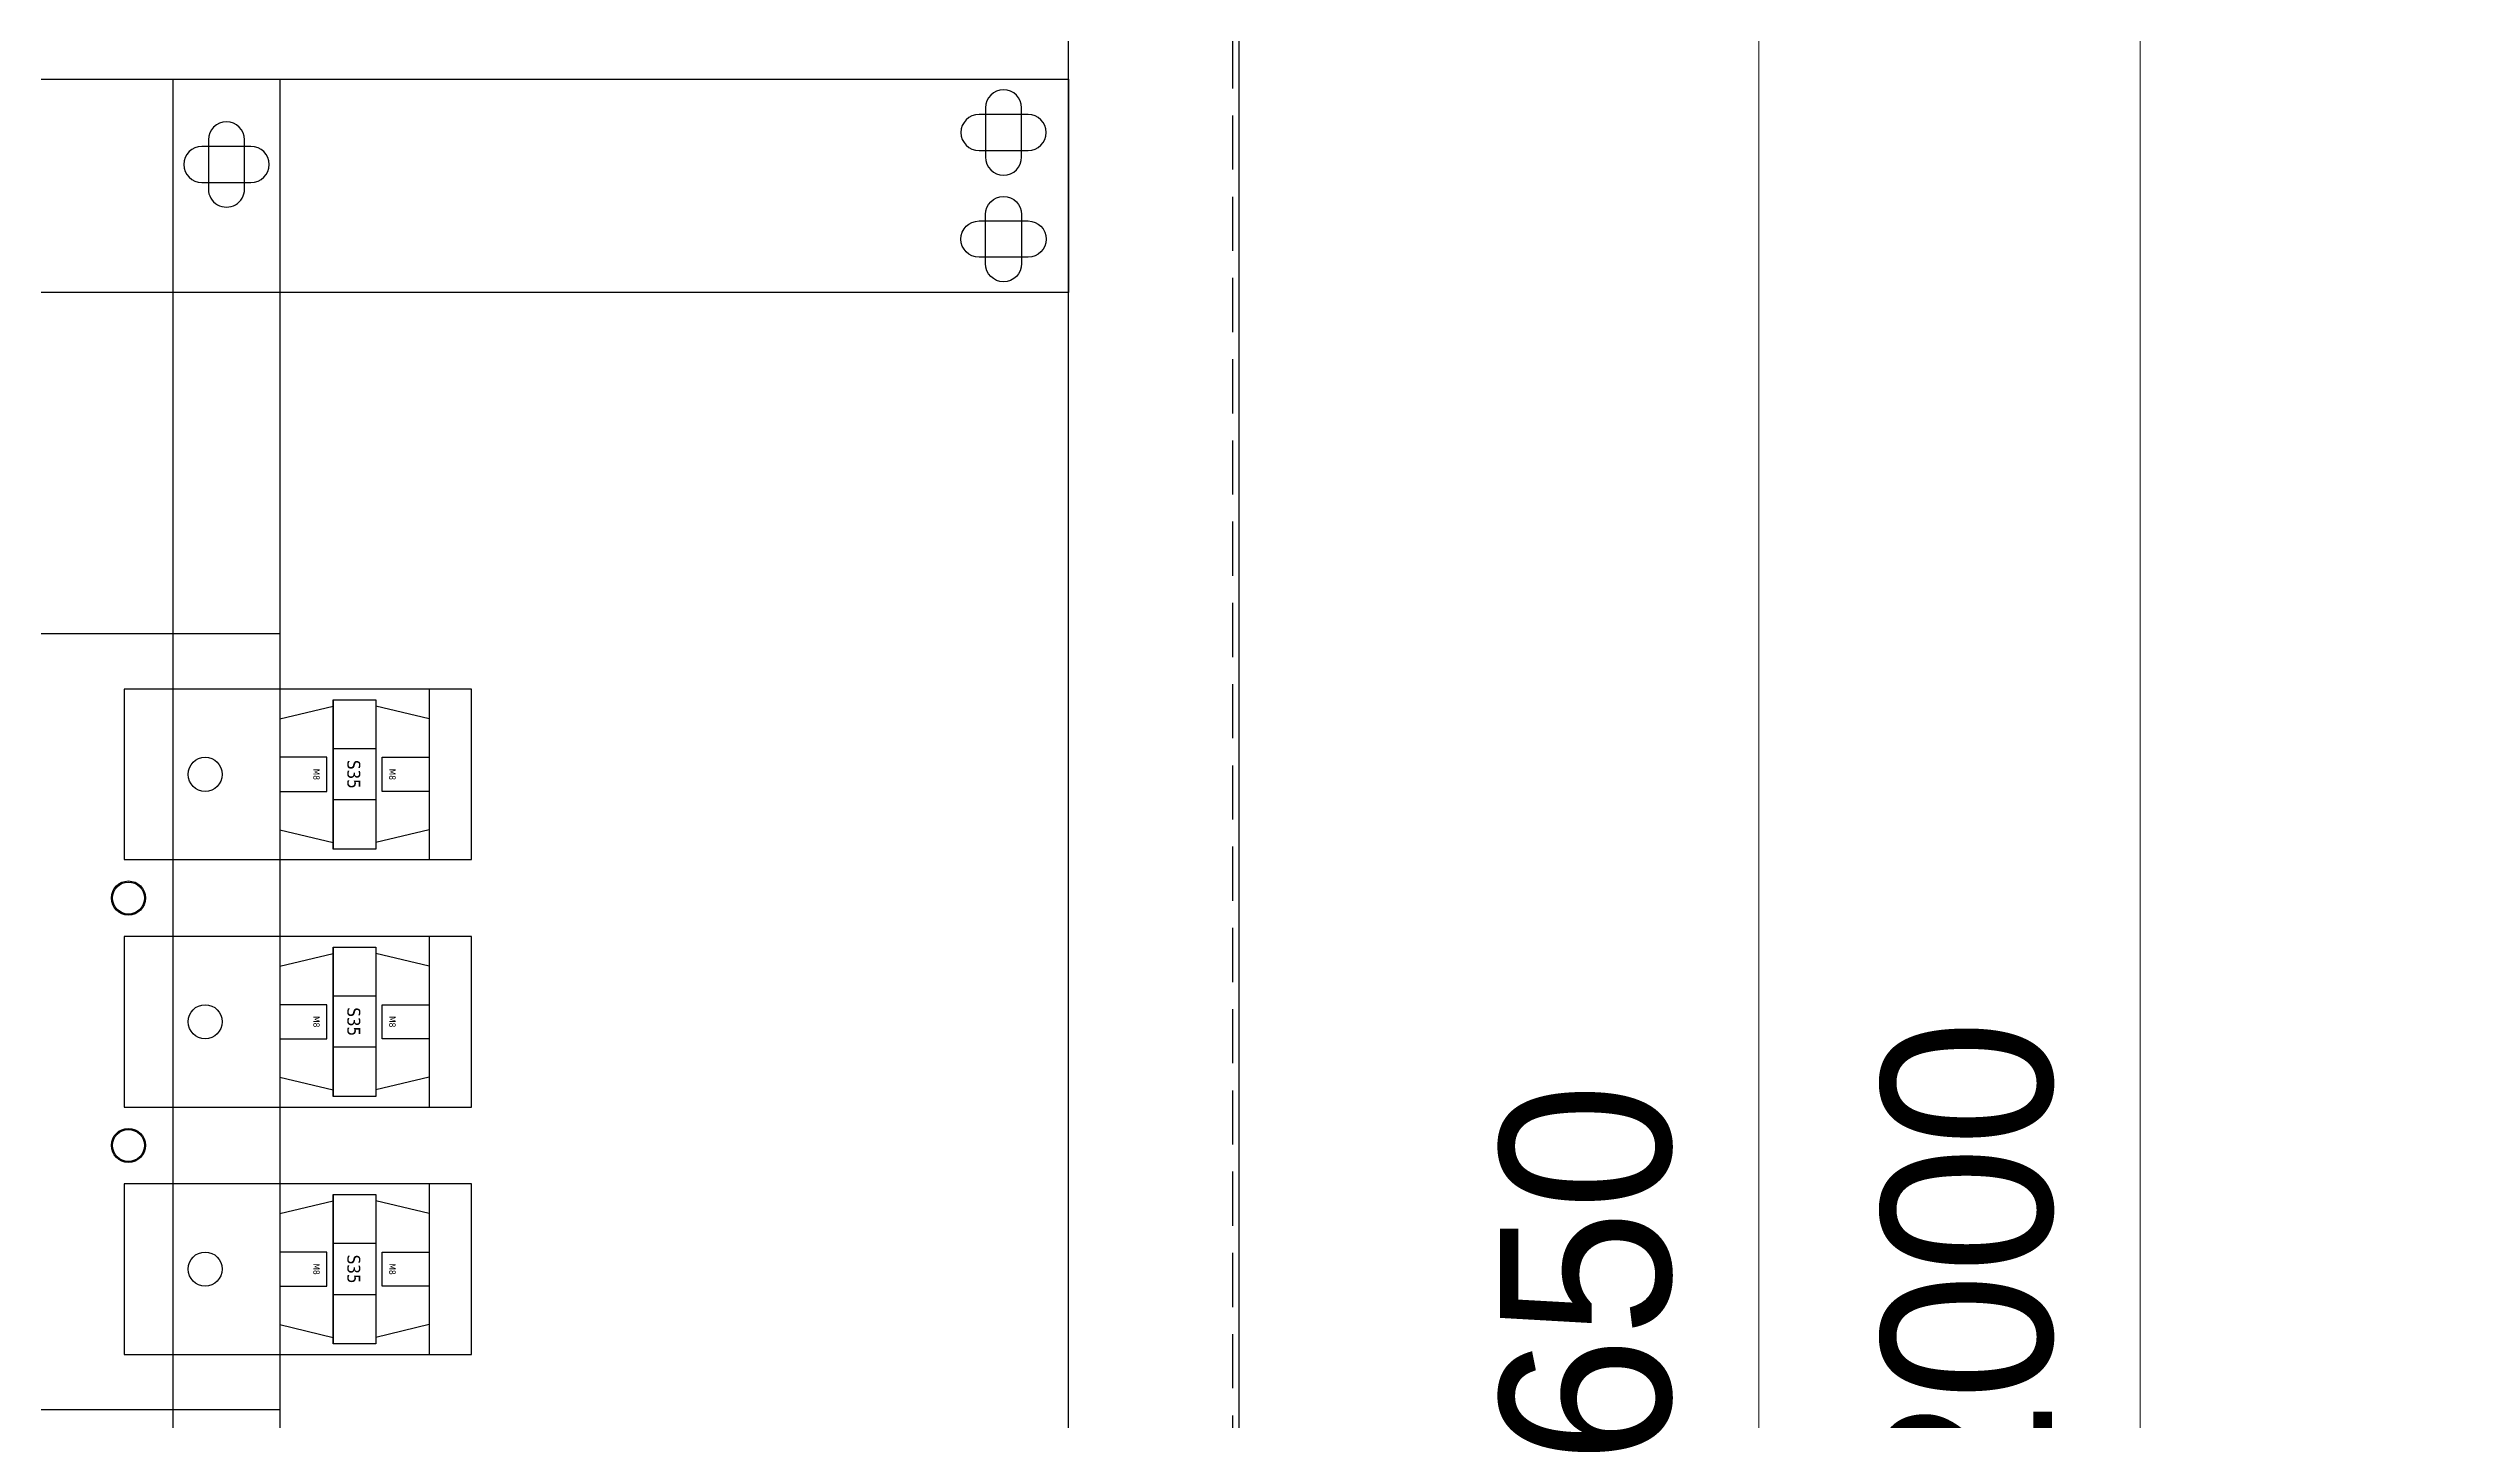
# Model space of a CAD drawing. Header units: millimetres. Extents: x 0 to 5940, y 0 to 4200.
# Drawn here: x 3555 to 4123, y 2967 to 3289 of the extents above; entities that cross this region are included whole.
import ezdxf

# ---------------------------------------------------------------- set-up
doc = ezdxf.new("R2010")
doc.units = ezdxf.units.MM
doc.linetypes.add('HIDDENX2', pattern=[19.05, 12.7, -6.35])
doc.layers.add('CNC', color=7, linetype='Continuous')
doc.layers.add('DIM', color=253, linetype='Continuous')
doc.dimstyles.new('Dim-40', dxfattribs={"dimtxt": 40, "dimasz": 20, "dimexe": 25, "dimexo": 40, "dimgap": 20, "dimtad": 1, "dimdec": 0, "dimtxsty": 'Standard', "dimblk": 'OBLIQUE', "dimcen": 15, "dimclrd": 5, "dimclre": 5, "dimclrt": 3, "dimazin": 3, "dimtfac": 1, "dimtdec": 0, "dimtmove": 0, "dimatfit": 3, "dimldrblk": 'ARCHTICK', "dimlwd": 9, "dimlwe": 9})

# ---------------------------------------------------------------- blocks, each defined once
blk = doc.blocks.new('*D1')
at = {"color": 0, "linetype": 'ByBlock', "lineweight": -2}
for p, q in [((4055.47, 3991.59), (4035.47, 4011.59)), ((4035.47, 2011.59), (4055.47, 1991.59))]:
    blk.add_line(p, q, dxfattribs=at)
at = {"layer": 'Defpoints', "color": 0, "transparency": 16777216}
for p in [(4166.28, 4001.59), (4045.47, 2001.59), (4166.28, 2001.59)]:
    blk.add_point(p, dxfattribs=at)
at = {"layer": 'DIM', "color": 5, "lineweight": 9, "transparency": 16777216}
for p, q in [((4126.28, 4001.59), (4020.47, 4001.59)), ((4045.47, 4001.59), (4045.47, 2001.59)), ((4126.28, 2001.59), (4020.47, 2001.59))]:
    blk.add_line(p, q, dxfattribs=at)
at = {"layer": 'DIM', "color": 3, "transparency": 16777216, "insert": (4005.04, 3001.59), "char_height": 40, "attachment_point": 5, "rotation": 90}
blk.add_mtext('2000', dxfattribs=at)
blk = doc.blocks.new('_ArchTick')
at = {"color": 0, "const_width": 0.15}
blk.add_lwpolyline([(-0.5, -0.5), (0.5, 0.5)], dxfattribs=at)
blk = doc.blocks.new('_Oblique')
at = {"color": 0, "linetype": 'ByBlock', "lineweight": -2}
blk.add_line((-0.5, -0.5), (0.5, 0.5), dxfattribs=at)
blk = doc.blocks.new('A$C67723628')
at = {"color": 7}
for p, q in [((118, 142), (64, 142)), ((118, 134.5), (64, 134.5)), ((118, 127), (64, 127))]:
    blk.add_line(p, q, dxfattribs=at)
for points in [[(0, 270), (182, 270), (182, 0), (0, 0)], [(64, 182), (118, 182), (118, 87), (64, 87)]]:
    blk.add_lwpolyline(points, close=True, dxfattribs=at)
at = {"color": 1}
for centre in [(33, 252.5), (33, 17.5)]:
    blk.add_circle(centre, 4, dxfattribs=at)
at = {"color": 2}
for centre in [(91, 252.5), (91, 17.5)]:
    blk.add_circle(centre, 4, dxfattribs=at)
at = {"color": 5}
for centre in [(149, 252.5), (149, 17.5)]:
    blk.add_circle(centre, 4, dxfattribs=at)
at = {"color": 7}
for centre in [(62, 234.5), (120, 234.5), (62, 35.5), (120, 35.5)]:
    blk.add_circle(centre, 3.75, dxfattribs=at)
blk = doc.blocks.new('su35-1')
at = {"color": 1}
for p, q in [((-13, 35), (-16, 22.5)), ((-13, 35), (13, 35)), ((13, 35), (16, 22.5)), ((-17.5, 12.5), (-17.5, 22.5)), ((-17.5, 22.5), (17.5, 22.5)), ((-16, 22.5), (16, 22.5)), ((-6, 22.5), (-6, 12.5)), ((6, 22.5), (6, 12.5)), ((17.5, 22.5), (17.5, 12.5)), ((-17.5, 12.5), (17.5, 12.5)), ((17.5, 12.5), (-17.5, 12.5)), ((-16, 12.5), (16, 12.5)), ((-13, 0), (-16, 12.5)), ((13, 0), (16, 12.5)), ((-13, 0), (13, 0))]:
    blk.add_line(p, q, dxfattribs=at)
for points in [[(-4, 35), (4, 35), (4, 24), (-4, 24)], [(-4, 0), (4, 0), (4, 11), (-4, 11)]]:
    blk.add_lwpolyline(points, close=True, dxfattribs=at)
at = {"color": 1, "width": 30.0978, "attachment_point": 5}
for s, insert, char_height in [('{\\fTahoma|b0|i0|c0|p34;M8}', (0, 26.4), 1.5), ('{\\fTahoma|b0|i0|c0|p34;S35}', (0, 17.34), 3), ('{\\fTahoma|b0|i0|c0|p34;M8}', (0, 8.6), 1.5)]:
    blk.add_mtext(s, dxfattribs=dict(at, insert=insert, char_height=char_height))
blk = doc.blocks.new('*D26')
at = {"color": 0, "linetype": 'ByBlock', "lineweight": -2}
for p, q in [((3966, 3316.59), (3946, 3336.59)), ((3946, 2686.59), (3966, 2666.59))]:
    blk.add_line(p, q, dxfattribs=at)
at = {"layer": 'Defpoints', "color": 0, "transparency": 16777216}
for p in [(3800.22, 3326.59), (3800.22, 2676.59), (3956, 2676.59)]:
    blk.add_point(p, dxfattribs=at)
at = {"layer": 'DIM', "color": 5, "lineweight": 9, "transparency": 16777216}
for p, q in [((3840.22, 3326.59), (3981, 3326.59)), ((3956, 3326.59), (3956, 2676.59)), ((3840.22, 2676.59), (3981, 2676.59))]:
    blk.add_line(p, q, dxfattribs=at)
at = {"layer": 'DIM', "color": 3, "transparency": 16777216, "insert": (3915.57, 3001.59), "char_height": 40, "attachment_point": 5, "rotation": 90}
blk.add_mtext('650', dxfattribs=at)
blk = doc.blocks.new('ovan8.5x20')
at = {"layer": 'CNC', "color": 2, "lineweight": -3}
for p, q in [((5.75, 4.25), (-5.75, 4.25)), ((-5.75, -4.25), (5.75, -4.25))]:
    blk.add_line(p, q, dxfattribs=at)
for centre, start, end in [((-5.75, 0), 90, 270), ((5.75, 0), 270, 90)]:
    blk.add_arc(centre, 4.25, start, end, dxfattribs=at)

msp = doc.modelspace()

# ---------------------------------------------------------------- linework, layer by layer
at = {"color": 1}
msp.add_line((3644.12, 3138.59), (3644.12, 3098.59), dxfattribs=at)
at = {"color": 2}
msp.add_line((3644.12, 3080.59), (3644.12, 3040.59), dxfattribs=at)
at = {"color": 5}
msp.add_line((3644.12, 3022.59), (3644.12, 2982.59), dxfattribs=at)
at = {"color": 7}
msp.add_lwpolyline([(3834.12, 4001.59), (2834.12, 4001.59), (2834.12, 2001.59), (3834.12, 2001.59)], close=True, dxfattribs=at)
at = {"color": 7, "linetype": 'HIDDENX2'}
msp.add_lwpolyline([(3832.62, 4000.09), (2835.62, 4000.09), (2835.62, 2003.09), (3832.62, 2003.09)], close=True, dxfattribs=at)
at = {"color": 4}
msp.add_lwpolyline([(3794.12, 3961.59), (2874.12, 3961.59), (2874.12, 2041.59), (3794.12, 2041.59)], close=True, dxfattribs=at)
at = {"color": 8}
for points in [[(2874.12, 3281.59), (3794.12, 3281.59), (3794.12, 3231.59), (2874.12, 3231.59)], [(3584.12, 3281.59), (3609.12, 3281.59), (3609.12, 2164.09), (3584.12, 2164.09)]]:
    msp.add_lwpolyline(points, close=True, dxfattribs=at)
at = {"color": 1}
msp.add_lwpolyline([(3572.62, 3138.59), (3572.62, 3098.59), (3654.12, 3098.59), (3654.12, 3138.59)], close=True, dxfattribs=at)
at = {"color": 2}
msp.add_lwpolyline([(3572.62, 3080.59), (3572.62, 3040.59), (3654.12, 3040.59), (3654.12, 3080.59)], close=True, dxfattribs=at)
at = {"color": 5}
msp.add_lwpolyline([(3572.62, 3022.59), (3572.62, 2982.59), (3654.12, 2982.59), (3654.12, 3022.59)], close=True, dxfattribs=at)
at = {"color": 2}
for centre in [(3573.62, 3089.59), (3573.62, 3031.59)]:
    msp.add_circle(centre, 4, dxfattribs=at)

# ---------------------------------------------------------------- block references
at = {"color": 7, "rotation": 270}
msp.add_blockref('A$C67723628', (3339.12, 3151.59), dxfattribs=at)
at = {"color": 2, "rotation": 270}
for p in [(3609.12, 3118.59), (3609.12, 3060.59), (3609.12, 3002.59)]:
    msp.add_blockref('su35-1', p, dxfattribs=at)
at = {"layer": 'CNC', "lineweight": -3}
for p, rotation in [((3778.87, 3269.09), 90), ((3596.62, 3261.59), 270), ((3778.87, 3269.09), 180)]:
    msp.add_blockref('ovan8.5x20', p, dxfattribs=dict(at, rotation=rotation))
msp.add_blockref('ovan8.5x20', (3596.62, 3261.59), dxfattribs=at)
at = {"layer": 'CNC', "lineweight": -3, "xscale": -1, "rotation": 90}
msp.add_blockref('ovan8.5x20', (3778.87, 3244.09), dxfattribs=at)
at = {"layer": 'CNC', "lineweight": -3, "xscale": -1}
msp.add_blockref('ovan8.5x20', (3778.87, 3244.09), dxfattribs=at)

# ---------------------------------------------------------------- dimensions: what is measured, and where the dimension line sits
at = {"layer": 'DIM', "color": 7}
dim = msp.add_linear_dim(base=(4045.47, 2001.59), p1=(4166.28, 4001.59), p2=(4166.28, 2001.59), angle=90, dimstyle='Dim-40', dxfattribs=at)
dim.commit()
dim.dimension.update_dxf_attribs({"geometry": '*D1', "text_midpoint": (4005.04, 3001.59)})
at = {"layer": 'DIM', "color": 2}
dim = msp.add_linear_dim(base=(3956, 2676.59), p1=(3800.22, 3326.59), p2=(3800.22, 2676.59), angle=90, dimstyle='Dim-40', dxfattribs=at)
dim.commit()
dim.dimension.update_dxf_attribs({"geometry": '*D26', "text_midpoint": (3915.57, 3001.59)})

doc.saveas('drawing.dxf')
